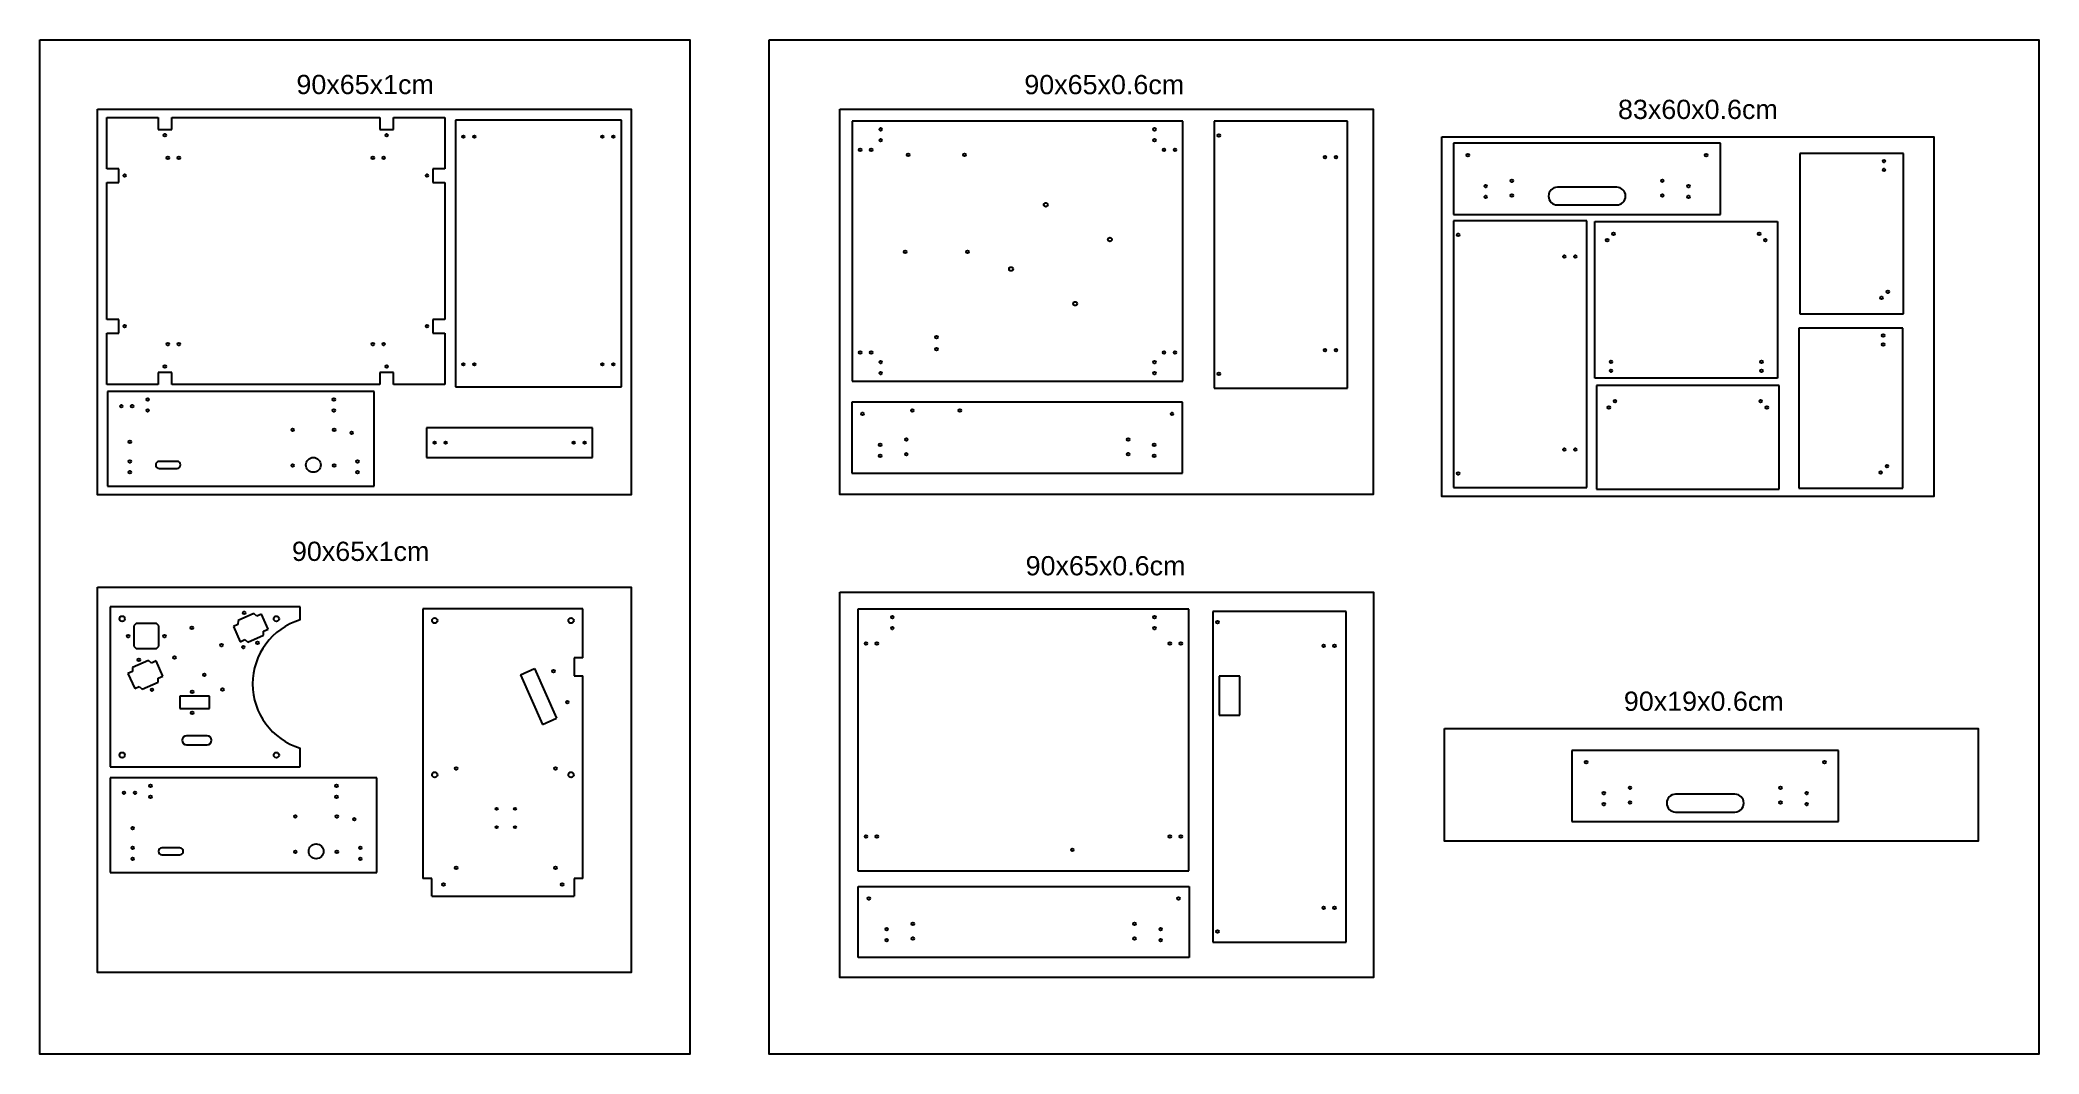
# Model space of a CAD drawing. Header units: millimetres. Extents: x 2848 to 6220, y 411 to 2122.
import ezdxf

# ---------------------------------------------------------------- set-up
doc = ezdxf.new("R2010")
doc.units = ezdxf.units.MM
doc.styles.get("Standard").update_dxf_attribs({"font": 'arial.ttf'})

# ---------------------------------------------------------------- blocks, each defined once
blk = doc.blocks.new('ARP-0012')
at = {"color": 7, "linetype": 'Continuous', "lineweight": 25}
for p, q in [((0, 0), (86.5, 0)), ((0, -86.5), (0, 0)), ((86.5, 0), (86.5, -20)), ((109.5, -20), (109.5, 0)), ((109.5, 0), (460.5, 0)), ((460.5, 0), (460.5, -20)), ((483.5, -20), (483.5, 0)), ((483.5, 0), (570, 0)), ((570, 0), (570, -86.5)), ((86.5, -20), (109.5, -20)), ((460.5, -20), (483.5, -20)), ((20, -86.5), (0, -86.5)), ((20, -109.5), (20, -86.5)), ((570, -86.5), (550, -86.5)), ((550, -86.5), (550, -109.5)), ((0, -109.5), (20, -109.5)), ((0, -340.5), (0, -109.5)), ((550, -109.5), (570, -109.5)), ((570, -109.5), (570, -340.5)), ((20, -340.5), (0, -340.5)), ((0, -363.5), (20, -363.5)), ((0, -450), (0, -363.5)), ((20, -363.5), (20, -340.5)), ((570, -340.5), (550, -340.5)), ((550, -340.5), (550, -363.5)), ((550, -363.5), (570, -363.5)), ((570, -363.5), (570, -450)), ((86.5, -430), (86.5, -450)), ((109.5, -430), (86.5, -430)), ((109.5, -450), (109.5, -430)), ((483.5, -430), (460.5, -430)), ((460.5, -430), (460.5, -450)), ((483.5, -450), (483.5, -430)), ((86.5, -450), (0, -450)), ((460.5, -450), (109.5, -450)), ((570, -450), (483.5, -450))]:
    blk.add_line(p, q, dxfattribs=at)
for centre in [(98, -30), (472, -30), (103, -68), (121.5, -68), (448.5, -68), (467, -68), (30, -98), (540, -98), (30, -352), (540, -352), (103, -382), (121.5, -382), (448.5, -382), (467, -382), (98, -420), (472, -420)]:
    blk.add_circle(centre, 2.25, dxfattribs=at)
blk = doc.blocks.new('ARP-0071')
at = {"color": 7, "linetype": 'Continuous', "lineweight": 25}
for p, q in [((320, 270), (0, 270)), ((0, 270), (0, 0)), ((320, 248.1), (320, 270)), ((43.6, 242), (39.6, 238)), ((39.6, 238), (39.6, 203.7)), ((77.9, 242), (43.6, 242)), ((81.9, 238), (77.9, 242)), ((81.9, 203.7), (81.9, 238)), ((215.2, 240.3), (207.5, 236.8)), ((207.5, 236.8), (218.9, 211.2)), ((215.4, 246.9), (215.2, 240.3)), ((242.1, 258.8), (215.4, 246.9)), ((247.2, 254.5), (242.1, 258.8)), ((254.9, 257.9), (247.2, 254.5)), ((266.3, 232.3), (254.9, 257.9)), ((39.6, 203.7), (43.6, 199.7)), ((77.9, 199.7), (81.9, 203.7)), ((218.9, 211.2), (226.6, 214.7)), ((226.6, 214.7), (231.7, 210.4)), ((231.7, 210.4), (258.4, 222.3)), ((258.4, 222.3), (258.6, 228.9)), ((258.6, 228.9), (266.3, 232.3)), ((64.3, 179.6), (37.6, 167.7)), ((43.6, 199.7), (77.9, 199.7)), ((69.4, 175.3), (64.3, 179.6)), ((77.1, 178.8), (69.4, 175.3)), ((88.5, 153.2), (77.1, 178.8)), ((37.4, 161.1), (29.7, 157.7)), ((29.7, 157.7), (41.1, 132.1)), ((37.6, 167.7), (37.4, 161.1)), ((41.1, 132.1), (48.8, 135.5)), ((48.8, 135.5), (53.9, 131.2)), ((53.9, 131.2), (80.6, 143.1)), ((80.6, 143.1), (80.8, 149.7)), ((80.8, 149.7), (88.5, 153.2)), ((167.1, 119.2), (117, 119.2)), ((117, 119.2), (117, 98.8)), ((167.1, 98.8), (167.1, 119.2)), ((117, 98.8), (167.1, 98.8)), ((163.4, 52.5), (128.4, 52.5)), ((128.4, 37.5), (163.4, 37.5)), ((0, 0), (320, 0)), ((320, 0), (320, 31.9))]:
    blk.add_line(p, q, dxfattribs=at)
for centre, radius in [((20, 250), 4.5), ((137.4, 234.6), 2.25), ((225.7, 259.7), 2.25), ((280, 250), 4.5), ((30.1, 220.8), 2.25), ((91.4, 220.8), 2.25), ((187.6, 205.6), 2.25), ((224.3, 202.3), 2.25), ((248.1, 209.5), 2.25), ((47.9, 180.5), 2.25), ((108.4, 184.4), 2.25), ((158.6, 155.4), 2.25), ((70.3, 130.3), 2.25), ((138, 126.8), 2.25), ((189.3, 130.4), 2.25), ((138, 91.2), 2.25), ((20, 20), 4.5), ((280, 20), 4.5)]:
    blk.add_circle(centre, radius, dxfattribs=at)
for centre, radius, start, end in [((353, 140), 113, 106.9799, 253.0201), ((128.4, 45), 7.5, 90, 270), ((163.4, 45), 7.5, 270, 90)]:
    blk.add_arc(centre, radius, start, end, dxfattribs=at)
blk = doc.blocks.new('ARP-0011')
at = {"color": 7, "linetype": 'Continuous', "lineweight": 25}
for p, q in [((4384.2, 805.5), (3934.2, 805.5)), ((3934.2, 805.5), (3934.2, 645.5)), ((4384.2, 645.5), (4384.2, 805.5)), ((4051.7, 687.5), (4021.7, 687.5)), ((4021.7, 675.5), (4051.7, 675.5)), ((3934.2, 645.5), (4384.2, 645.5))]:
    blk.add_line(p, q, dxfattribs=at)
for centre, radius in [((3957.7, 780.4), 2.25), ((3976.2, 780.4), 2.25), ((4002.2, 792), 2.25), ((4002.2, 773.5), 2.25), ((4316.2, 792), 2.25), ((4316.2, 773.5), 2.25), ((4246.7, 740.5), 2.25), ((4316.7, 740.5), 2.25), ((3972.2, 720.5), 2.25), ((4346.2, 735.5), 2.25), ((3972.2, 687.5), 2.25), ((4246.7, 680.5), 2.25), ((4281.7, 681.5), 12.5), ((4316.7, 680.5), 2.25), ((4356.2, 687.5), 2.25), ((3972.2, 669), 2.25), ((4356.2, 669), 2.25)]:
    blk.add_circle(centre, radius, dxfattribs=at)
for centre, start, end in [((4021.7, 681.5), 90, 270), ((4051.7, 681.5), 270, 90)]:
    blk.add_arc(centre, 6, start, end, dxfattribs=at)
blk = doc.blocks.new('ARP-0058')
at = {"color": 7, "linetype": 'Continuous', "lineweight": 25}
for p, q in [((0, 558), (0, 0)), ((225, 558), (0, 558)), ((225, 0), (225, 558)), ((45.7, 448.925688), (10.7, 448.925688)), ((10.7, 448.925688), (10.7, 382.925688)), ((45.7, 382.925688), (45.7, 448.925688)), ((10.7, 382.925688), (45.7, 382.925688)), ((0, 0), (225, 0))]:
    blk.add_line(p, q, dxfattribs=at)
for centre in [(8, 540), (187, 500), (205.5, 500), (187, 58), (205.5, 58), (8, 18)]:
    blk.add_circle(centre, 2.25, dxfattribs=at)
blk = doc.blocks.new('ARP-0060')
at = {"color": 7, "linetype": 'Continuous', "lineweight": 25}
for p, q in [((558, 441.5), (0, 441.5)), ((0, 441.5), (0, 0)), ((558, 0), (558, 441.5)), ((0, 0), (558, 0))]:
    blk.add_line(p, q, dxfattribs=at)
for centre in [(58, 428), (58, 409.5), (500, 428), (500, 409.5), (13.5, 383.5), (32, 383.5), (526, 383.5), (544.5, 383.5), (13.5, 58), (32, 58), (361.5, 35.5), (526, 58), (544.5, 58)]:
    blk.add_circle(centre, 2.25, dxfattribs=at)
blk = doc.blocks.new('ARP-0081')
at = {"color": 7, "linetype": 'Continuous', "lineweight": 25}
for p, q in [((0, 0), (0, -455)), ((270, 0), (0, 0)), ((270, -82.9), (270, 0)), ((164.5, -111.5), (188.3, -100.9)), ((188.3, -100.9), (225.5, -184.5)), ((255, -82.9), (255, -112.9)), ((270, -82.9), (255, -82.9)), ((164.5, -111.5), (201.7, -195.1)), ((255, -112.9), (270, -112.9)), ((270, -455), (270, -112.9)), ((201.7, -195.1), (225.5, -184.5)), ((15, -455), (0, -455)), ((15, -485), (15, -455)), ((270, -455), (255, -455)), ((255, -455), (255, -485)), ((15, -485), (255, -485))]:
    blk.add_line(p, q, dxfattribs=at)
for centre, radius in [((20, -20), 4.5), ((250, -20), 4.5), ((220.3, -105.4), 2.25), ((243.7, -157.7), 2.25), ((56.2, -269.2), 2.25), ((223.8, -269.2), 2.25), ((20, -280), 4.5), ((250, -280), 4.5), ((124.5, -337.5), 1.75), ((155.5, -337.5), 1.75), ((124.5, -368.5), 1.75), ((155.5, -368.5), 1.75), ((56.2, -436.8), 2.25), ((223.8, -436.8), 2.25), ((35, -465), 2.25), ((235, -465), 2.25)]:
    blk.add_circle(centre, radius, dxfattribs=at)
blk = doc.blocks.new('ARP-0009')
at = {"color": 7, "linetype": 'Continuous', "lineweight": 25}
for p, q in [((0, 450), (0, 0)), ((280, 450), (0, 450)), ((280, 0), (280, 450)), ((0, 0), (280, 0))]:
    blk.add_line(p, q, dxfattribs=at)
for centre in [(13.5, 422), (32, 422), (248, 422), (266.5, 422), (13.5, 38), (32, 38), (248, 38), (266.5, 38)]:
    blk.add_circle(centre, 2, dxfattribs=at)
blk = doc.blocks.new('ARP-0057_59')
at = {"color": 7, "linetype": 'Continuous', "lineweight": 25}
for p, q in [((450, 225), (0, 225)), ((0, 225), (0, 0)), ((450, 0), (450, 225)), ((0, 0), (450, 0))]:
    blk.add_line(p, q, dxfattribs=at)
for centre in [(60.5, 205.5), (386, 205.5), (60.5, 187), (386, 187), (24, 8), (426, 8)]:
    blk.add_circle(centre, 2.25, dxfattribs=at)
blk = doc.blocks.new('*U15')
at = {"color": 1}
blk.add_lwpolyline([(0, 648.9), (900, 648.9), (900, -1.1), (0, -1.1)], close=True, dxfattribs=at)
blk = doc.blocks.new('*U16')
at = {"color": 1}
blk.add_lwpolyline([(0, 648.9), (900, 648.9), (900, -1.1), (0, -1.1)], close=True, dxfattribs=at)
blk = doc.blocks.new('ARP-0018')
at = {"color": 7, "linetype": 'Continuous', "lineweight": 25}
for p, q in [((0, 50), (0, 0)), ((280, 50), (0, 50)), ((280, 0), (280, 50)), ((0, 0), (280, 0))]:
    blk.add_line(p, q, dxfattribs=at)
for centre in [(13.5, 24.9), (32, 24.9), (248, 24.9), (266.5, 24.9)]:
    blk.add_circle(centre, 2, dxfattribs=at)
blk = doc.blocks.new('*U19')
at = {"color": 1}
blk.add_lwpolyline([(0, 648.9), (900, 648.9), (900, -1.1), (0, -1.1)], close=True, dxfattribs=at)
blk = doc.blocks.new('*U20')
at = {"color": 1}
blk.add_lwpolyline([(0, 648.9), (900, 648.9), (900, -1.1), (0, -1.1)], close=True, dxfattribs=at)
blk = doc.blocks.new('ARP-0093')
at = {"color": 7, "linetype": 'Continuous', "lineweight": 25}
for p, q in [((0, 175), (0, 0)), ((270, 175), (0, 175)), ((270, 0), (270, 175)), ((0, 0), (270, 0))]:
    blk.add_line(p, q, dxfattribs=at)
for centre in [(12.5, 142), (27.5, 142), (232.8, 148.4), (243.4, 137.8)]:
    blk.add_circle(centre, 2.25, dxfattribs=at)
blk = doc.blocks.new('ARP-0094')
at = {"color": 7, "linetype": 'Continuous', "lineweight": 25}
for p, q in [((0, 175), (0, 0)), ((308, 175), (0, 175)), ((308, 0), (308, 175)), ((0, 0), (308, 0))]:
    blk.add_line(p, q, dxfattribs=at)
for centre in [(20.6, 137.8), (31.2, 148.4), (276.8, 148.4), (287.4, 137.8)]:
    blk.add_circle(centre, 2.25, dxfattribs=at)
blk = doc.blocks.new('ARP-0095')
at = {"color": 7, "linetype": 'Continuous', "lineweight": 25}
for p, q in [((0, 264), (308, 264)), ((0, 0), (0, 264)), ((308, 264), (308, 0)), ((308, 0), (0, 0))]:
    blk.add_line(p, q, dxfattribs=at)
for centre in [(31.2, 243.4), (276.8, 243.4), (20.6, 232.8), (287.4, 232.8), (27, 27.5), (27, 12.5), (281, 27.5), (281, 12.5)]:
    blk.add_circle(centre, 2.25, dxfattribs=at)
blk = doc.blocks.new('90x19')
at = {"color": 1}
blk.add_lwpolyline([(0, 190), (900, 190), (900, 0), (0, 0)], close=True, dxfattribs=at)
blk = doc.blocks.new('*U25')
at = {"color": 1}
blk.add_lwpolyline([(0, 226.3), (830, 226.3), (830, -380), (0, -380)], close=True, dxfattribs=at)
blk = doc.blocks.new('ARP-0048-v.2')
at = {"color": 7, "linetype": 'Continuous', "lineweight": 25}
for p, q in [((7551, 1675.4), (6993, 1675.4)), ((6993, 1675.4), (6993, 1237.4)), ((7551, 1237.4), (7551, 1675.4)), ((6993, 1237.4), (7551, 1237.4))]:
    blk.add_line(p, q, dxfattribs=at)
for centre, radius in [((7041, 1661.9), 2.25), ((7503, 1661.9), 2.25), ((7006.5, 1627.4), 2.25), ((7025, 1627.4), 2.25), ((7041, 1643.4), 2.25), ((7087.6, 1618.9), 2.25), ((7182.6, 1618.9), 2.25), ((7503, 1643.4), 2.25), ((7519, 1627.4), 2.25), ((7537.5, 1627.4), 2.25), ((7319.6, 1534.7), 3.3), ((7082.6, 1455.4), 2.25), ((7187.6, 1455.4), 2.25), ((7427.8, 1476.1), 3.3), ((7261, 1426.4), 3.3), ((7369.2, 1367.8), 3.3), ((7006.5, 1285.4), 2.25), ((7025, 1285.4), 2.25), ((7135.1, 1311.3), 2.25), ((7135.1, 1291.3), 2.25), ((7519, 1285.4), 2.25), ((7537.5, 1285.4), 2.25), ((7041, 1269.4), 2.25), ((7041, 1250.9), 2.25), ((7503, 1269.4), 2.25), ((7503, 1250.9), 2.25)]:
    blk.add_circle(centre, radius, dxfattribs=at)
blk = doc.blocks.new('ARP-0052-v.2')
at = {"color": 7, "linetype": 'Continuous', "lineweight": 25}
for p, q in [((5806.8, 1299.4), (5248.8, 1299.4)), ((5248.8, 1299.4), (5248.8, 1179.4)), ((5806.8, 1179.4), (5806.8, 1299.4)), ((5248.8, 1179.4), (5806.8, 1179.4))]:
    blk.add_line(p, q, dxfattribs=at)
for centre in [(5266.8, 1279.4), (5350.9, 1285.1), (5430.9, 1285.1), (5788.8, 1279.4), (5296.8, 1227.4), (5340.8, 1236.4), (5714.8, 1236.4), (5758.8, 1227.4), (5296.8, 1208.9), (5340.8, 1211.4), (5714.8, 1211.4), (5758.8, 1208.9)]:
    blk.add_circle(centre, 2.25, dxfattribs=at)
blk = doc.blocks.new('ARP-0049-v.2')
at = {"color": 7, "linetype": 'Continuous', "lineweight": 25}
for p, q in [((6949.1, 1232.4), (6499.1, 1232.4)), ((6499.1, 1232.4), (6499.1, 1112.4)), ((6949.1, 1112.4), (6949.1, 1232.4)), ((6774.1, 1158.4), (6674.1, 1158.4)), ((6674.1, 1128.4), (6774.1, 1128.4)), ((6499.1, 1112.4), (6949.1, 1112.4))]:
    blk.add_line(p, q, dxfattribs=at)
for centre in [(6523.1, 1212.4), (6925.1, 1212.4), (6553.1, 1160.4), (6597.1, 1169.4), (6597.1, 1144.4), (6851.1, 1169.4), (6851.1, 1144.4), (6895.1, 1160.4), (6553.1, 1141.9), (6895.1, 1141.9)]:
    blk.add_circle(centre, 2.25, dxfattribs=at)
for centre, start, end in [((6674.1, 1143.4), 90, 270), ((6774.1, 1143.4), 270, 90)]:
    blk.add_arc(centre, 15, start, end, dxfattribs=at)
blk = doc.blocks.new('ARP-0051-v.2')
at = {"color": 7, "linetype": 'Continuous', "lineweight": 25}
for p, q in [((4228.3, 362.2), (4786.3, 362.2)), ((4228.3, 242.2), (4228.3, 362.2)), ((4786.3, 362.2), (4786.3, 242.2)), ((4786.3, 242.2), (4228.3, 242.2))]:
    blk.add_line(p, q, dxfattribs=at)
for centre in [(4246.3, 342.2), (4768.3, 342.2), (4276.3, 290.2), (4276.3, 271.7), (4320.3, 299.2), (4320.3, 274.2), (4694.3, 299.2), (4694.3, 274.2), (4738.3, 290.2), (4738.3, 271.7)]:
    blk.add_circle(centre, 2.25, dxfattribs=at)

msp = doc.modelspace()

# ---------------------------------------------------------------- linework, layer by layer
at = {"color": 6}
for points in [[(2848.1, 2121.7), (3944.5, 2121.7), (3944.5, 411.4), (2848.1, 411.4)], [(4077.8, 2121.7), (6219.8, 2121.7), (6219.8, 411.4), (4077.8, 411.4)]]:
    msp.add_lwpolyline(points, close=True, dxfattribs=at)

# ---------------------------------------------------------------- block references
at = {"color": 1, "lineweight": 30}
for name, p in [('*U15', (2945.2, 1355.9)), ('*U19', (4197, 1356.3)), ('*U16', (2945.2, 550)), ('*U20', (4197.4, 541.3))]:
    msp.add_blockref(name, p, dxfattribs=at)
for name, p in [('ARP-0012', (2960.9, 1990.9)), ('ARP-0009', (3548.8, 1536.6)), ('ARP-0011', (-972.4, 723.5)), ('ARP-0071', (2966.8, 895.6)), ('ARP-0081', (3493.9, 1162.4)), ('ARP-0060', (4227.8, 720.4)), ('ARP-0058', (4826.2, 599.9)), ('ARP-0011', (-967.8, 71.8))]:
    msp.add_blockref(name, p)
at = {"color": 1}
for name, p in [('ARP-0048-v.2', (-2775, 309.1)), ('*U25', (5212.5, 1731.8)), ('ARP-0049-v.2', (-1266.6, 715)), ('ARP-0095', (5470.9, 1551.4)), ('ARP-0094', (5473.5, 1364.2)), ('ARP-0052-v.2', (-1031.4, 211.5)), ('ARP-0018', (3500.3, 1417.5)), ('90x19', (5217.1, 770.4)), ('ARP-0049-v.2', (-1067.2, -308.8)), ('ARP-0051-v.2', (0, 331.8))]:
    msp.add_blockref(name, p, dxfattribs=at)
at = {"rotation": 270}
for p in [(4828.6, 1984.6), (5232.2, 1816.8)]:
    msp.add_blockref('ARP-0057_59', p, dxfattribs=at)
at = {"color": 1, "rotation": 270}
for p in [(5816.4, 1930), (5815, 1635.6)]:
    msp.add_blockref('ARP-0093', p, dxfattribs=at)

# ---------------------------------------------------------------- texts
at = {"attachment_point": 1}
for s, insert, char_height in [('90x65x1cm', (3280.7, 2062.9), 32.45), ('90x65x0.6cm', (4508.4, 2062.7), 32.448), ('83x60x0.6cm', (5509.7, 2020.9), 32.448), ('90x65x1cm', (3273.1, 1275.5), 32.45), ('90x65x0.6cm', (4510.6, 1251.2), 32.448), ('90x19x0.6cm', (5519.6, 1022.7), 32.448)]:
    msp.add_mtext_dynamic_manual_height_columns(s, width=315.324, gutter_width=162.2, heights=[57.6], dxfattribs=dict(at, insert=insert, char_height=char_height))

doc.saveas('drawing.dxf')
